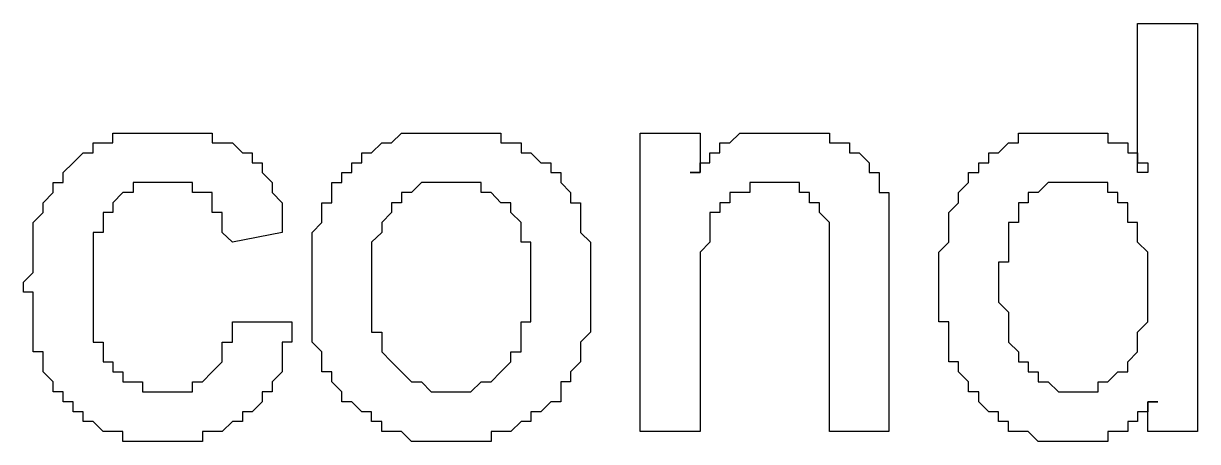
# Model space of a CAD drawing. Header units: inches. Extents: x -628 to 1537, y -1730 to 336.
# Drawn here: x 1399.29 to 1430.54, y -711.87 to -700.75 of the extents above; entities that cross this region are included whole.
import ezdxf

# ---------------------------------------------------------------- set-up
doc = ezdxf.new("R2010")
doc.units = ezdxf.units.IN
doc.layers.get('0').update_dxf_attribs({"linetype": 'CONTINUOUS'})

msp = doc.modelspace()

# ---------------------------------------------------------------- linework, layer by layer
at = {"color": 6}
for p, q in [((1428.948, -704.713), (1428.948, -700.747)), ((1428.948, -700.747), (1430.543, -700.747)), ((1430.543, -700.747), (1430.543, -711.601)), ((1401.671, -703.921), (1401.671, -703.662)), ((1401.671, -703.662), (1401.94, -703.662)), ((1401.94, -703.662), (1401.94, -703.662)), ((1401.94, -703.662), (1402.209, -703.662)), ((1402.209, -703.662), (1402.209, -703.662)), ((1402.209, -703.662), (1402.466, -703.662)), ((1402.466, -703.662), (1402.735, -703.662)), ((1402.735, -703.662), (1402.735, -703.662)), ((1402.735, -703.662), (1403.004, -703.662)), ((1403.004, -703.662), (1403.004, -703.662)), ((1403.004, -703.662), (1403.266, -703.662)), ((1403.266, -703.662), (1403.266, -703.662)), ((1403.266, -703.662), (1403.529, -703.662)), ((1403.529, -703.662), (1403.792, -703.662)), ((1403.792, -703.662), (1403.792, -703.662)), ((1403.792, -703.662), (1404.061, -703.662)), ((1404.061, -703.662), (1404.061, -703.662)), ((1404.061, -703.662), (1404.317, -703.662)), ((1404.317, -703.662), (1404.317, -703.921)), ((1409.085, -703.921), (1409.354, -703.662)), ((1409.354, -703.662), (1409.354, -703.662)), ((1409.354, -703.662), (1409.623, -703.662)), ((1409.623, -703.662), (1409.892, -703.662)), ((1409.892, -703.662), (1409.892, -703.662)), ((1409.892, -703.662), (1410.148, -703.662)), ((1410.148, -703.662), (1410.148, -703.662)), ((1410.148, -703.662), (1410.417, -703.662)), ((1410.417, -703.662), (1410.417, -703.662)), ((1410.417, -703.662), (1410.68, -703.662)), ((1410.68, -703.662), (1410.68, -703.662)), ((1410.68, -703.662), (1411.205, -703.662)), ((1410.68, -703.662), (1410.68, -703.662)), ((1411.205, -703.662), (1411.205, -703.662)), ((1411.205, -703.662), (1411.474, -703.662)), ((1411.474, -703.662), (1411.474, -703.662)), ((1411.474, -703.662), (1411.743, -703.662)), ((1411.743, -703.662), (1411.743, -703.662)), ((1411.743, -703.662), (1412, -703.662)), ((1412, -703.662), (1412, -703.921)), ((1415.71, -711.601), (1415.71, -703.662)), ((1415.71, -703.662), (1417.305, -703.662)), ((1417.305, -703.662), (1417.305, -704.713)), ((1418.093, -703.921), (1418.362, -703.662)), ((1418.362, -703.662), (1418.362, -703.662)), ((1418.362, -703.662), (1418.625, -703.662)), ((1418.625, -703.662), (1418.625, -703.662)), ((1418.625, -703.662), (1418.888, -703.662)), ((1418.888, -703.662), (1419.157, -703.662)), ((1419.157, -703.662), (1419.157, -703.662)), ((1419.157, -703.662), (1419.413, -703.662)), ((1419.413, -703.662), (1419.413, -703.662)), ((1419.413, -703.662), (1419.413, -703.662)), ((1419.413, -703.662), (1419.682, -703.662)), ((1419.682, -703.662), (1419.951, -703.662)), ((1419.951, -703.662), (1419.951, -703.662)), ((1419.951, -703.662), (1420.214, -703.662)), ((1420.214, -703.662), (1420.214, -703.662)), ((1420.214, -703.662), (1420.477, -703.662)), ((1420.477, -703.662), (1420.477, -703.662)), ((1420.477, -703.662), (1420.746, -703.662)), ((1420.746, -703.662), (1420.746, -703.921)), ((1425.776, -703.921), (1425.776, -703.662)), ((1425.776, -703.662), (1426.038, -703.662)), ((1426.038, -703.662), (1426.301, -703.662)), ((1426.301, -703.662), (1426.301, -703.662)), ((1426.301, -703.662), (1426.57, -703.662)), ((1426.57, -703.662), (1426.57, -703.662)), ((1426.57, -703.662), (1426.839, -703.662)), ((1426.839, -703.662), (1426.839, -703.662)), ((1426.839, -703.662), (1427.096, -703.662)), ((1427.096, -703.662), (1427.096, -703.662)), ((1427.096, -703.662), (1427.365, -703.662)), ((1427.365, -703.662), (1427.365, -703.662)), ((1427.365, -703.662), (1427.634, -703.662)), ((1427.634, -703.662), (1427.634, -703.662)), ((1427.634, -703.662), (1427.897, -703.662)), ((1427.897, -703.662), (1427.897, -703.662)), ((1427.897, -703.662), (1428.159, -703.662)), ((1428.159, -703.662), (1428.159, -703.921)), ((1401.146, -704.188), (1401.146, -703.921)), ((1401.146, -703.921), (1401.415, -703.921)), ((1401.415, -703.921), (1401.415, -703.921)), ((1401.415, -703.921), (1401.671, -703.921)), ((1404.317, -703.921), (1404.586, -703.921)), ((1404.586, -703.921), (1404.586, -703.921)), ((1404.586, -703.921), (1404.855, -703.921)), ((1404.855, -703.921), (1404.855, -703.921)), ((1404.855, -703.921), (1405.124, -704.188)), ((1408.559, -704.188), (1408.828, -703.921)), ((1408.828, -703.921), (1408.828, -703.921)), ((1408.828, -703.921), (1409.085, -703.921)), ((1409.085, -703.921), (1409.085, -703.921)), ((1412, -703.921), (1412.269, -703.921)), ((1412.269, -703.921), (1412.269, -703.921)), ((1412.269, -703.921), (1412.538, -703.921)), ((1412.538, -703.921), (1412.538, -704.188)), ((1417.831, -704.188), (1417.831, -703.921)), ((1417.831, -703.921), (1418.093, -703.921)), ((1418.093, -703.921), (1418.093, -703.921)), ((1418.093, -703.921), (1418.093, -703.921)), ((1420.746, -703.921), (1421.009, -703.921)), ((1421.009, -703.921), (1421.009, -703.921)), ((1421.009, -703.921), (1421.278, -703.921)), ((1421.278, -703.921), (1421.278, -704.188)), ((1425.244, -704.188), (1425.513, -703.921)), ((1425.513, -703.921), (1425.513, -703.921)), ((1425.513, -703.921), (1425.776, -703.921)), ((1425.776, -703.921), (1425.776, -703.921)), ((1428.159, -703.921), (1428.422, -703.921)), ((1428.422, -703.921), (1428.422, -703.921)), ((1428.422, -703.921), (1428.691, -703.921)), ((1428.691, -703.921), (1428.691, -704.188)), ((1400.614, -704.454), (1400.883, -704.188)), ((1400.883, -704.188), (1400.883, -704.188)), ((1400.883, -704.188), (1401.146, -704.188)), ((1405.124, -704.188), (1405.124, -704.188)), ((1405.124, -704.188), (1405.124, -704.188)), ((1405.124, -704.188), (1405.381, -704.188)), ((1405.381, -704.188), (1405.381, -704.454)), ((1408.296, -704.454), (1408.296, -704.188)), ((1408.296, -704.188), (1408.559, -704.188)), ((1408.559, -704.188), (1408.559, -704.188)), ((1408.559, -704.188), (1408.559, -704.188)), ((1412.538, -704.188), (1412.794, -704.188)), ((1412.794, -704.188), (1412.794, -704.188)), ((1412.794, -704.188), (1413.063, -704.454)), ((1417.561, -704.454), (1417.561, -704.188)), ((1417.561, -704.188), (1417.561, -704.188)), ((1417.561, -704.188), (1417.831, -704.188)), ((1421.278, -704.188), (1421.534, -704.188)), ((1421.534, -704.188), (1421.534, -704.188)), ((1421.534, -704.188), (1421.803, -704.454)), ((1424.987, -704.454), (1424.987, -704.188)), ((1424.987, -704.188), (1425.244, -704.188)), ((1425.244, -704.188), (1425.244, -704.188)), ((1428.691, -704.188), (1428.948, -704.188)), ((1428.948, -704.188), (1428.948, -704.188)), ((1428.948, -704.188), (1428.948, -704.454)), ((1400.351, -704.713), (1400.614, -704.454)), ((1400.614, -704.454), (1400.614, -704.454)), ((1400.614, -704.454), (1400.614, -704.454)), ((1405.381, -704.454), (1405.381, -704.454)), ((1405.381, -704.454), (1405.65, -704.454)), ((1405.65, -704.454), (1405.65, -704.713)), ((1408.033, -704.713), (1408.033, -704.454)), ((1408.033, -704.454), (1408.296, -704.454)), ((1413.063, -704.454), (1413.063, -704.454)), ((1413.063, -704.454), (1413.326, -704.454)), ((1413.326, -704.454), (1413.326, -704.713)), ((1417.305, -704.713), (1417.305, -704.454)), ((1417.305, -704.454), (1417.561, -704.454)), ((1421.803, -704.454), (1421.803, -704.454)), ((1421.803, -704.454), (1421.803, -704.454)), ((1421.803, -704.454), (1421.803, -704.713)), ((1424.718, -704.713), (1424.718, -704.454)), ((1424.718, -704.454), (1424.718, -704.454)), ((1424.718, -704.454), (1424.987, -704.454)), ((1428.948, -704.454), (1429.217, -704.454)), ((1429.217, -704.454), (1429.217, -704.454)), ((1429.217, -704.454), (1429.217, -704.713)), ((1400.088, -705.247), (1400.088, -704.98)), ((1400.088, -704.98), (1400.351, -704.98)), ((1400.351, -704.98), (1400.351, -704.713)), ((1400.351, -704.713), (1400.351, -704.713)), ((1402.466, -704.98), (1402.209, -704.98)), ((1402.209, -704.98), (1402.209, -705.247)), ((1402.735, -704.98), (1402.466, -704.98)), ((1402.466, -704.98), (1402.466, -704.98)), ((1403.004, -704.98), (1402.735, -704.98)), ((1402.735, -704.98), (1402.735, -704.98)), ((1403.266, -704.98), (1403.004, -704.98)), ((1403.004, -704.98), (1403.004, -704.98)), ((1403.529, -704.98), (1403.266, -704.98)), ((1403.266, -704.98), (1403.266, -704.98)), ((1403.792, -704.98), (1403.529, -704.98)), ((1403.529, -704.98), (1403.529, -704.98)), ((1403.792, -705.247), (1403.792, -704.98)), ((1405.65, -704.713), (1405.65, -704.713)), ((1405.65, -704.713), (1405.913, -704.98)), ((1405.913, -704.98), (1405.913, -704.98)), ((1405.913, -704.98), (1405.913, -705.247)), ((1407.502, -705.247), (1407.502, -704.98)), ((1407.502, -704.98), (1407.771, -704.98)), ((1407.771, -704.98), (1407.771, -704.713)), ((1407.771, -704.713), (1408.033, -704.713)), ((1407.771, -704.98), (1407.771, -704.98)), ((1408.033, -704.713), (1408.033, -704.713)), ((1409.892, -704.98), (1409.623, -705.247)), ((1410.148, -704.98), (1409.892, -704.98)), ((1409.892, -704.98), (1409.892, -704.98)), ((1410.417, -704.98), (1410.148, -704.98)), ((1410.148, -704.98), (1410.148, -704.98)), ((1410.68, -704.98), (1410.417, -704.98)), ((1410.417, -704.98), (1410.417, -704.98)), ((1410.943, -704.98), (1410.68, -704.98)), ((1410.68, -704.98), (1410.68, -704.98)), ((1411.205, -704.98), (1410.943, -704.98)), ((1410.943, -704.98), (1410.943, -704.98)), ((1411.474, -704.98), (1411.205, -704.98)), ((1411.205, -704.98), (1411.205, -704.98)), ((1411.474, -705.247), (1411.474, -704.98)), ((1413.326, -704.713), (1413.326, -704.713)), ((1413.326, -704.713), (1413.326, -704.713)), ((1413.326, -704.713), (1413.595, -704.713)), ((1413.595, -704.713), (1413.595, -704.98)), ((1413.595, -704.98), (1413.595, -704.98)), ((1413.595, -704.98), (1413.858, -705.247)), ((1417.305, -704.713), (1417.036, -704.713)), ((1417.036, -704.713), (1417.036, -704.713)), ((1417.036, -704.713), (1417.305, -704.713)), ((1418.888, -704.98), (1418.625, -704.98)), ((1418.625, -704.98), (1418.625, -705.247)), ((1419.157, -704.98), (1418.888, -704.98)), ((1418.888, -704.98), (1418.888, -704.98)), ((1419.413, -704.98), (1419.157, -704.98)), ((1419.157, -704.98), (1419.157, -704.98)), ((1419.682, -704.98), (1419.413, -704.98)), ((1419.951, -704.98), (1419.682, -704.98)), ((1419.682, -704.98), (1419.682, -704.98)), ((1419.951, -705.247), (1419.951, -704.98)), ((1421.803, -704.713), (1422.072, -704.713)), ((1422.072, -704.713), (1422.072, -704.98)), ((1422.072, -704.98), (1422.072, -704.98)), ((1422.072, -704.98), (1422.072, -705.247)), ((1424.18, -705.247), (1424.449, -704.98)), ((1424.449, -704.98), (1424.449, -704.713)), ((1424.449, -704.713), (1424.718, -704.713)), ((1424.449, -704.98), (1424.449, -704.98)), ((1424.449, -704.98), (1424.449, -704.98)), ((1426.57, -704.98), (1426.301, -705.247)), ((1426.839, -704.98), (1426.57, -704.98)), ((1426.57, -704.98), (1426.57, -704.98)), ((1427.096, -704.98), (1426.839, -704.98)), ((1426.839, -704.98), (1426.839, -704.98)), ((1427.365, -704.98), (1427.096, -704.98)), ((1427.096, -704.98), (1427.096, -704.98)), ((1427.634, -704.98), (1427.365, -704.98)), ((1427.897, -704.98), (1427.634, -704.98)), ((1427.634, -704.98), (1427.634, -704.98)), ((1428.159, -704.98), (1427.897, -704.98)), ((1427.897, -704.98), (1427.897, -704.98)), ((1428.159, -705.247), (1428.159, -704.98)), ((1429.217, -704.713), (1428.948, -704.713)), ((1399.819, -705.516), (1400.088, -705.247)), ((1400.088, -705.247), (1400.088, -705.247)), ((1400.088, -705.247), (1400.088, -705.247)), ((1401.94, -705.247), (1401.671, -705.516)), ((1402.209, -705.247), (1401.94, -705.247)), ((1401.94, -705.247), (1401.94, -705.247)), ((1404.061, -705.247), (1403.792, -705.247)), ((1404.317, -705.247), (1404.061, -705.247)), ((1404.061, -705.247), (1404.061, -705.247)), ((1404.061, -705.247), (1404.061, -705.247)), ((1404.317, -705.516), (1404.317, -705.247)), ((1405.913, -705.247), (1405.913, -705.247)), ((1405.913, -705.247), (1406.175, -705.516)), ((1407.502, -705.516), (1407.502, -705.247)), ((1407.502, -705.247), (1407.502, -705.247)), ((1409.623, -705.247), (1409.354, -705.247)), ((1409.354, -705.247), (1409.354, -705.516)), ((1409.623, -705.247), (1409.623, -705.247)), ((1411.743, -705.247), (1411.474, -705.247)), ((1412, -705.516), (1411.743, -705.247)), ((1411.743, -705.247), (1411.743, -705.247)), ((1413.858, -705.247), (1413.858, -705.247)), ((1413.858, -705.247), (1413.858, -705.516)), ((1418.362, -705.247), (1418.093, -705.247)), ((1418.093, -705.247), (1418.093, -705.516)), ((1418.625, -705.247), (1418.362, -705.247)), ((1418.362, -705.247), (1418.362, -705.247)), ((1418.362, -705.247), (1418.362, -705.247)), ((1420.214, -705.247), (1419.951, -705.247)), ((1420.214, -705.516), (1420.214, -705.247)), ((1420.214, -705.247), (1420.214, -705.247)), ((1422.072, -705.247), (1422.329, -705.247)), ((1422.329, -705.247), (1422.329, -705.516)), ((1424.18, -705.516), (1424.18, -705.247)), ((1424.18, -705.247), (1424.18, -705.247)), ((1426.301, -705.247), (1426.038, -705.247)), ((1426.038, -705.247), (1426.038, -705.516)), ((1426.301, -705.247), (1426.301, -705.247)), ((1428.422, -705.247), (1428.159, -705.247)), ((1428.159, -705.247), (1428.159, -705.247)), ((1428.422, -705.516), (1428.422, -705.247)), ((1399.819, -705.774), (1399.819, -705.516)), ((1399.819, -705.516), (1399.819, -705.516)), ((1399.819, -705.516), (1399.819, -705.516)), ((1401.671, -705.516), (1401.671, -705.516)), ((1401.671, -705.516), (1401.671, -705.516)), ((1401.671, -705.516), (1401.671, -705.774)), ((1404.317, -705.774), (1404.317, -705.516)), ((1404.317, -705.516), (1404.317, -705.516)), ((1406.175, -705.516), (1406.175, -705.516)), ((1406.175, -705.516), (1406.175, -705.774)), ((1407.233, -705.774), (1407.233, -705.516)), ((1407.233, -705.516), (1407.502, -705.516)), ((1409.354, -705.516), (1409.085, -705.516)), ((1409.085, -705.516), (1409.085, -705.516)), ((1409.085, -705.516), (1409.085, -705.774)), ((1412.269, -705.516), (1412, -705.516)), ((1412, -705.516), (1412, -705.516)), ((1412.269, -705.774), (1412.269, -705.516)), ((1413.858, -705.516), (1413.858, -705.516)), ((1413.858, -705.516), (1414.121, -705.516)), ((1414.121, -705.516), (1414.121, -705.774)), ((1418.093, -705.516), (1417.831, -705.516)), ((1417.831, -705.516), (1417.831, -705.516)), ((1417.831, -705.516), (1417.831, -705.774)), ((1420.477, -705.516), (1420.214, -705.516)), ((1420.477, -705.774), (1420.477, -705.516)), ((1420.477, -705.516), (1420.477, -705.516)), ((1420.477, -705.516), (1420.477, -705.516)), ((1422.329, -705.516), (1422.329, -705.516)), ((1422.329, -705.516), (1422.329, -705.516)), ((1422.329, -705.516), (1422.329, -705.774)), ((1423.924, -705.774), (1424.18, -705.516)), ((1424.18, -705.516), (1424.18, -705.516)), ((1426.038, -705.516), (1425.776, -705.516)), ((1425.776, -705.516), (1425.776, -705.774)), ((1426.038, -705.516), (1426.038, -705.516)), ((1428.691, -705.516), (1428.422, -705.516)), ((1428.691, -705.774), (1428.691, -705.516)), ((1399.55, -706.042), (1399.819, -705.774)), ((1399.819, -705.774), (1399.819, -705.774)), ((1401.671, -705.774), (1401.415, -705.774)), ((1401.415, -705.774), (1401.415, -705.774)), ((1401.415, -705.774), (1401.415, -706.042)), ((1404.586, -705.774), (1404.317, -705.774)), ((1404.586, -706.042), (1404.586, -705.774)), ((1406.175, -705.774), (1406.175, -705.774)), ((1406.175, -705.774), (1406.175, -706.042)), ((1407.233, -706.042), (1407.233, -705.774)), ((1407.233, -705.774), (1407.233, -705.774)), ((1409.085, -705.774), (1408.828, -706.042)), ((1409.085, -705.774), (1409.085, -705.774)), ((1412.538, -706.042), (1412.269, -705.774)), ((1412.269, -705.774), (1412.269, -705.774)), ((1412.269, -705.774), (1412.269, -705.774)), ((1414.121, -705.774), (1414.121, -705.774)), ((1414.121, -705.774), (1414.121, -706.042)), ((1417.831, -705.774), (1417.561, -705.774)), ((1417.561, -705.774), (1417.561, -706.042)), ((1420.746, -706.042), (1420.477, -705.774)), ((1420.477, -705.774), (1420.477, -705.774)), ((1422.329, -705.774), (1422.329, -705.774)), ((1422.329, -705.774), (1422.329, -706.042)), ((1423.924, -706.042), (1423.924, -705.774)), ((1423.924, -705.774), (1423.924, -705.774)), ((1425.776, -705.774), (1425.776, -705.774)), ((1425.776, -705.774), (1425.776, -706.042)), ((1428.691, -706.042), (1428.691, -705.774)), ((1428.691, -705.774), (1428.691, -705.774)), ((1399.55, -706.309), (1399.55, -706.042)), ((1399.55, -706.042), (1399.55, -706.042)), ((1401.415, -706.042), (1401.415, -706.042)), ((1401.415, -706.042), (1401.415, -706.309)), ((1404.586, -706.309), (1404.586, -706.042)), ((1404.586, -706.042), (1404.586, -706.042)), ((1406.175, -706.042), (1406.175, -706.309)), ((1406.976, -706.309), (1407.233, -706.042)), ((1407.233, -706.042), (1407.233, -706.042)), ((1408.828, -706.042), (1408.828, -706.042)), ((1408.828, -706.042), (1408.828, -706.042)), ((1408.828, -706.042), (1408.828, -706.309)), ((1412.538, -706.309), (1412.538, -706.042)), ((1412.538, -706.042), (1412.538, -706.042)), ((1414.121, -706.042), (1414.121, -706.309)), ((1417.561, -706.042), (1417.561, -706.042)), ((1417.561, -706.042), (1417.561, -706.309)), ((1420.746, -711.601), (1420.746, -706.042)), ((1422.329, -706.042), (1422.329, -706.042)), ((1422.329, -706.042), (1422.329, -706.309)), ((1423.924, -706.309), (1423.924, -706.042)), ((1423.924, -706.042), (1423.924, -706.042)), ((1425.776, -706.042), (1425.513, -706.042)), ((1425.513, -706.042), (1425.513, -706.309)), ((1425.776, -706.042), (1425.776, -706.042)), ((1428.948, -706.042), (1428.691, -706.042)), ((1428.948, -706.309), (1428.948, -706.042)), ((1428.948, -706.042), (1428.948, -706.042)), ((1399.55, -706.567), (1399.55, -706.309)), ((1399.55, -706.309), (1399.55, -706.309)), ((1401.415, -706.309), (1401.146, -706.309)), ((1401.146, -706.309), (1401.146, -706.567)), ((1404.855, -706.567), (1404.586, -706.309)), ((1406.175, -706.309), (1404.855, -706.567)), ((1406.175, -706.309), (1406.175, -706.309)), ((1406.976, -706.567), (1406.976, -706.309)), ((1406.976, -706.309), (1406.976, -706.309)), ((1408.828, -706.309), (1408.559, -706.567)), ((1408.828, -706.309), (1408.828, -706.309)), ((1412.538, -706.567), (1412.538, -706.309)), ((1412.538, -706.309), (1412.538, -706.309)), ((1414.121, -706.309), (1414.121, -706.309)), ((1414.121, -706.309), (1414.39, -706.567)), ((1417.561, -706.309), (1417.561, -706.309)), ((1417.561, -706.309), (1417.561, -706.567)), ((1422.329, -706.309), (1422.329, -706.567)), ((1423.924, -706.567), (1423.924, -706.309)), ((1423.924, -706.309), (1423.924, -706.309)), ((1425.513, -706.309), (1425.513, -706.309)), ((1425.513, -706.309), (1425.513, -706.567)), ((1428.948, -706.567), (1428.948, -706.309)), ((1428.948, -706.309), (1428.948, -706.309)), ((1399.55, -706.834), (1399.55, -706.567)), ((1399.55, -707.101), (1399.55, -706.834)), ((1399.55, -706.834), (1399.55, -706.834)), ((1401.146, -706.567), (1401.146, -706.567)), ((1401.146, -706.567), (1401.146, -706.834)), ((1401.146, -706.834), (1401.146, -706.834)), ((1401.146, -706.834), (1401.146, -707.101)), ((1406.976, -706.834), (1406.976, -706.567)), ((1406.976, -707.101), (1406.976, -706.834)), ((1406.976, -706.834), (1406.976, -706.834)), ((1408.559, -706.567), (1408.559, -706.567)), ((1408.559, -706.567), (1408.559, -706.834)), ((1408.559, -706.834), (1408.559, -707.101)), ((1412.794, -706.567), (1412.538, -706.567)), ((1412.794, -706.834), (1412.794, -706.567)), ((1412.794, -707.101), (1412.794, -706.834)), ((1414.39, -706.567), (1414.39, -706.567)), ((1414.39, -706.567), (1414.39, -706.834)), ((1414.39, -706.834), (1414.39, -706.834)), ((1414.39, -706.834), (1414.39, -707.101)), ((1417.561, -706.567), (1417.305, -706.834)), ((1417.305, -706.834), (1417.305, -706.834)), ((1417.305, -706.834), (1417.305, -707.101)), ((1417.561, -706.567), (1417.561, -706.567)), ((1422.329, -706.567), (1422.329, -706.567)), ((1422.329, -706.567), (1422.329, -706.834)), ((1422.329, -706.834), (1422.329, -706.834)), ((1422.329, -706.834), (1422.329, -711.601)), ((1423.655, -706.834), (1423.924, -706.567)), ((1423.655, -707.101), (1423.655, -706.834)), ((1423.655, -706.834), (1423.655, -706.834)), ((1425.513, -706.567), (1425.513, -706.834)), ((1425.513, -706.834), (1425.513, -706.834)), ((1425.513, -706.834), (1425.513, -707.101)), ((1429.217, -706.834), (1428.948, -706.567)), ((1428.948, -706.567), (1428.948, -706.567)), ((1429.217, -707.101), (1429.217, -706.834)), ((1399.55, -707.368), (1399.55, -707.101)), ((1399.55, -707.101), (1399.55, -707.101)), ((1401.146, -707.101), (1401.146, -707.368)), ((1406.976, -707.368), (1406.976, -707.101)), ((1406.976, -707.101), (1406.976, -707.101)), ((1408.559, -707.101), (1408.559, -707.101)), ((1408.559, -707.101), (1408.559, -707.368)), ((1412.794, -707.368), (1412.794, -707.101)), ((1412.794, -707.101), (1412.794, -707.101)), ((1414.39, -707.101), (1414.39, -707.368)), ((1417.305, -707.101), (1417.305, -707.368)), ((1423.655, -707.368), (1423.655, -707.101)), ((1423.655, -707.101), (1423.655, -707.101)), ((1425.513, -707.101), (1425.244, -707.101)), ((1425.244, -707.101), (1425.244, -707.368)), ((1429.217, -707.368), (1429.217, -707.101)), ((1429.217, -707.101), (1429.217, -707.101)), ((1399.294, -707.628), (1399.55, -707.368)), ((1401.146, -707.368), (1401.146, -707.368)), ((1401.146, -707.368), (1401.146, -707.628)), ((1406.976, -707.628), (1406.976, -707.368)), ((1408.559, -707.368), (1408.559, -707.628)), ((1412.794, -707.628), (1412.794, -707.368)), ((1412.794, -707.368), (1412.794, -707.368)), ((1414.39, -707.368), (1414.39, -707.368)), ((1414.39, -707.368), (1414.39, -707.628)), ((1417.305, -707.368), (1417.305, -707.368)), ((1417.305, -707.368), (1417.305, -711.601)), ((1423.655, -707.628), (1423.655, -707.368)), ((1425.244, -707.368), (1425.244, -707.628)), ((1429.217, -707.628), (1429.217, -707.368)), ((1429.217, -707.368), (1429.217, -707.368)), ((1399.294, -707.895), (1399.294, -707.628)), ((1399.294, -707.628), (1399.294, -707.628)), ((1401.146, -707.628), (1401.146, -707.628)), ((1401.146, -707.628), (1401.146, -707.895)), ((1406.976, -707.895), (1406.976, -707.628)), ((1406.976, -707.628), (1406.976, -707.628)), ((1408.559, -707.628), (1408.559, -707.628)), ((1408.559, -707.628), (1408.559, -707.628)), ((1408.559, -707.628), (1408.559, -707.895)), ((1412.794, -707.895), (1412.794, -707.628)), ((1414.39, -707.628), (1414.39, -707.628)), ((1414.39, -707.628), (1414.39, -707.895)), ((1423.655, -707.895), (1423.655, -707.628)), ((1423.655, -707.628), (1423.655, -707.628)), ((1425.244, -707.628), (1425.244, -707.628)), ((1425.244, -707.628), (1425.244, -707.628)), ((1425.244, -707.628), (1425.244, -707.895)), ((1429.217, -707.895), (1429.217, -707.628)), ((1399.55, -707.895), (1399.294, -707.895)), ((1399.55, -708.162), (1399.55, -707.895)), ((1401.146, -707.895), (1401.146, -708.162)), ((1406.976, -708.162), (1406.976, -707.895)), ((1406.976, -707.895), (1406.976, -707.895)), ((1408.559, -707.895), (1408.559, -708.162)), ((1412.794, -708.162), (1412.794, -707.895)), ((1412.794, -707.895), (1412.794, -707.895)), ((1414.39, -707.895), (1414.39, -707.895)), ((1414.39, -707.895), (1414.39, -708.162)), ((1423.655, -708.162), (1423.655, -707.895)), ((1423.655, -707.895), (1423.655, -707.895)), ((1425.244, -707.895), (1425.244, -708.162)), ((1429.217, -708.162), (1429.217, -707.895)), ((1429.217, -707.895), (1429.217, -707.895)), ((1399.55, -708.429), (1399.55, -708.162)), ((1401.146, -708.162), (1401.146, -708.162)), ((1401.146, -708.162), (1401.146, -708.429)), ((1406.976, -708.429), (1406.976, -708.162)), ((1408.559, -708.162), (1408.559, -708.162)), ((1408.559, -708.162), (1408.559, -708.429)), ((1412.794, -708.429), (1412.794, -708.162)), ((1412.794, -708.162), (1412.794, -708.162)), ((1414.39, -708.162), (1414.39, -708.429)), ((1423.655, -708.429), (1423.655, -708.162)), ((1425.244, -708.162), (1425.244, -708.162)), ((1425.244, -708.162), (1425.513, -708.429)), ((1429.217, -708.429), (1429.217, -708.162)), ((1429.217, -708.162), (1429.217, -708.162)), ((1399.55, -708.688), (1399.55, -708.429)), ((1399.55, -708.429), (1399.55, -708.429)), ((1399.55, -708.955), (1399.55, -708.688)), ((1399.55, -708.688), (1399.55, -708.688)), ((1401.146, -708.429), (1401.146, -708.688)), ((1401.146, -708.688), (1401.146, -708.688)), ((1401.146, -708.688), (1401.146, -708.955)), ((1404.855, -708.955), (1404.855, -708.688)), ((1404.855, -708.688), (1404.855, -708.688)), ((1404.855, -708.688), (1406.438, -708.688)), ((1406.438, -708.688), (1406.438, -709.222)), ((1406.976, -708.688), (1406.976, -708.429)), ((1406.976, -708.429), (1406.976, -708.429)), ((1406.976, -708.955), (1406.976, -708.688)), ((1408.559, -708.429), (1408.559, -708.688)), ((1408.559, -708.688), (1408.559, -708.688)), ((1408.559, -708.688), (1408.559, -708.955)), ((1412.538, -708.955), (1412.538, -708.688)), ((1412.538, -708.688), (1412.794, -708.688)), ((1412.794, -708.688), (1412.794, -708.429)), ((1414.39, -708.429), (1414.39, -708.429)), ((1414.39, -708.429), (1414.39, -708.688)), ((1414.39, -708.688), (1414.39, -708.688)), ((1414.39, -708.688), (1414.39, -708.955)), ((1423.655, -708.688), (1423.655, -708.429)), ((1423.655, -708.429), (1423.655, -708.429)), ((1423.924, -708.688), (1423.655, -708.688)), ((1423.924, -708.955), (1423.924, -708.688)), ((1425.513, -708.429), (1425.513, -708.429)), ((1425.513, -708.429), (1425.513, -708.688)), ((1425.513, -708.688), (1425.513, -708.688)), ((1425.513, -708.688), (1425.513, -708.955)), ((1428.948, -708.955), (1429.217, -708.688)), ((1429.217, -708.688), (1429.217, -708.429)), ((1429.217, -708.688), (1429.217, -708.688)), ((1399.55, -709.222), (1399.55, -708.955)), ((1401.146, -708.955), (1401.146, -708.955)), ((1401.146, -708.955), (1401.146, -709.222)), ((1404.855, -709.222), (1404.855, -708.955)), ((1406.976, -709.222), (1406.976, -708.955)), ((1406.976, -708.955), (1406.976, -708.955)), ((1408.559, -708.955), (1408.828, -708.955)), ((1408.828, -708.955), (1408.828, -709.222)), ((1412.538, -709.222), (1412.538, -708.955)), ((1412.538, -708.955), (1412.538, -708.955)), ((1414.39, -708.955), (1414.121, -709.222)), ((1423.924, -709.222), (1423.924, -708.955)), ((1423.924, -708.955), (1423.924, -708.955)), ((1425.513, -708.955), (1425.513, -708.955)), ((1425.513, -708.955), (1425.513, -709.222)), ((1428.948, -709.222), (1428.948, -708.955)), ((1428.948, -708.955), (1428.948, -708.955)), ((1399.55, -709.48), (1399.55, -709.222)), ((1399.55, -709.222), (1399.55, -709.222)), ((1401.146, -709.222), (1401.415, -709.222)), ((1401.415, -709.222), (1401.415, -709.48)), ((1404.586, -709.48), (1404.586, -709.222)), ((1404.586, -709.222), (1404.855, -709.222)), ((1406.438, -709.222), (1406.175, -709.222)), ((1406.175, -709.222), (1406.175, -710.016)), ((1407.233, -709.48), (1406.976, -709.222)), ((1406.976, -709.222), (1406.976, -709.222)), ((1408.828, -709.222), (1408.828, -709.222)), ((1408.828, -709.222), (1408.828, -709.48)), ((1412.538, -709.48), (1412.538, -709.222)), ((1412.538, -709.222), (1412.538, -709.222)), ((1414.121, -709.222), (1414.121, -709.222)), ((1414.121, -709.222), (1414.121, -709.48)), ((1423.924, -709.48), (1423.924, -709.222)), ((1425.513, -709.222), (1425.513, -709.222)), ((1425.513, -709.222), (1425.776, -709.48)), ((1428.948, -709.48), (1428.948, -709.222)), ((1428.948, -709.222), (1428.948, -709.222)), ((1399.819, -709.48), (1399.55, -709.48)), ((1399.819, -709.75), (1399.819, -709.48)), ((1401.415, -709.48), (1401.415, -709.48)), ((1401.415, -709.48), (1401.415, -709.75)), ((1404.586, -709.75), (1404.586, -709.48)), ((1404.586, -709.48), (1404.586, -709.48)), ((1407.233, -709.75), (1407.233, -709.48)), ((1407.233, -709.48), (1407.233, -709.48)), ((1408.828, -709.48), (1408.828, -709.48)), ((1408.828, -709.48), (1409.085, -709.75)), ((1412.269, -709.75), (1412.269, -709.48)), ((1412.269, -709.48), (1412.538, -709.48)), ((1414.121, -709.48), (1414.121, -709.48)), ((1414.121, -709.48), (1414.121, -709.75)), ((1423.924, -709.75), (1423.924, -709.48)), ((1423.924, -709.48), (1423.924, -709.48)), ((1425.776, -709.48), (1425.776, -709.48)), ((1425.776, -709.48), (1425.776, -709.75)), ((1428.691, -709.75), (1428.948, -709.48)), ((1428.948, -709.48), (1428.948, -709.48)), ((1399.819, -710.016), (1399.819, -709.75)), ((1399.819, -709.75), (1399.819, -709.75)), ((1401.415, -709.75), (1401.415, -709.75)), ((1401.415, -709.75), (1401.671, -709.75)), ((1401.671, -709.75), (1401.671, -710.016)), ((1404.317, -710.016), (1404.586, -709.75)), ((1404.586, -709.75), (1404.586, -709.75)), ((1407.233, -710.016), (1407.233, -709.75)), ((1407.233, -709.75), (1407.233, -709.75)), ((1409.085, -709.75), (1409.085, -709.75)), ((1409.085, -709.75), (1409.085, -709.75)), ((1409.085, -709.75), (1409.085, -709.75)), ((1409.085, -709.75), (1409.354, -710.016)), ((1412, -710.016), (1412.269, -709.75)), ((1412.269, -709.75), (1412.269, -709.75)), ((1412.269, -709.75), (1412.269, -709.75)), ((1414.121, -709.75), (1413.858, -710.016)), ((1414.121, -709.75), (1414.121, -709.75)), ((1424.18, -709.75), (1423.924, -709.75)), ((1424.18, -710.016), (1424.18, -709.75)), ((1425.776, -709.75), (1426.038, -709.75)), ((1426.038, -709.75), (1426.038, -710.016)), ((1428.691, -710.016), (1428.691, -709.75)), ((1428.691, -709.75), (1428.691, -709.75)), ((1428.691, -709.75), (1428.691, -709.75)), ((1400.088, -710.283), (1399.819, -710.016)), ((1399.819, -710.016), (1399.819, -710.016)), ((1400.088, -710.542), (1400.088, -710.283)), ((1400.088, -710.283), (1400.088, -710.283)), ((1400.088, -710.283), (1400.088, -710.283)), ((1401.671, -710.016), (1401.671, -710.016)), ((1401.671, -710.016), (1401.94, -710.016)), ((1401.94, -710.016), (1401.94, -710.283)), ((1401.94, -710.283), (1402.209, -710.283)), ((1402.209, -710.283), (1402.209, -710.283)), ((1402.209, -710.283), (1402.466, -710.283)), ((1402.466, -710.283), (1402.466, -710.542)), ((1403.792, -710.542), (1403.792, -710.283)), ((1403.792, -710.283), (1404.061, -710.283)), ((1404.061, -710.283), (1404.317, -710.016)), ((1404.061, -710.283), (1404.061, -710.283)), ((1404.061, -710.283), (1404.061, -710.283)), ((1404.317, -710.016), (1404.317, -710.016)), ((1404.317, -710.016), (1404.317, -710.016)), ((1406.175, -710.016), (1405.913, -710.283)), ((1405.913, -710.283), (1405.913, -710.283)), ((1405.913, -710.283), (1405.913, -710.542)), ((1407.502, -710.016), (1407.233, -710.016)), ((1407.502, -710.283), (1407.502, -710.016)), ((1407.771, -710.542), (1407.502, -710.283)), ((1407.502, -710.283), (1407.502, -710.283)), ((1407.502, -710.283), (1407.502, -710.283)), ((1409.354, -710.016), (1409.354, -710.016)), ((1409.354, -710.016), (1409.354, -710.016)), ((1409.354, -710.016), (1409.623, -710.283)), ((1409.623, -710.283), (1409.623, -710.283)), ((1409.623, -710.283), (1409.892, -710.283)), ((1409.892, -710.283), (1409.892, -710.283)), ((1409.892, -710.283), (1410.148, -710.542)), ((1411.205, -710.542), (1411.474, -710.283)), ((1411.474, -710.283), (1411.474, -710.283)), ((1411.474, -710.283), (1411.743, -710.283)), ((1411.743, -710.283), (1412, -710.016)), ((1411.743, -710.283), (1411.743, -710.283)), ((1412, -710.016), (1412, -710.016)), ((1412, -710.016), (1412, -710.016)), ((1413.858, -710.283), (1413.595, -710.283)), ((1413.595, -710.283), (1413.595, -710.542)), ((1413.858, -710.016), (1413.858, -710.016)), ((1413.858, -710.016), (1413.858, -710.283)), ((1413.858, -710.283), (1413.858, -710.283)), ((1424.449, -710.283), (1424.18, -710.016)), ((1424.18, -710.016), (1424.18, -710.016)), ((1424.18, -710.016), (1424.18, -710.016)), ((1424.449, -710.542), (1424.449, -710.283)), ((1424.449, -710.283), (1424.449, -710.283)), ((1426.038, -710.016), (1426.038, -710.016)), ((1426.038, -710.016), (1426.301, -710.016)), ((1426.301, -710.016), (1426.301, -710.283)), ((1426.301, -710.283), (1426.57, -710.283)), ((1426.57, -710.283), (1426.57, -710.283)), ((1426.57, -710.283), (1426.839, -710.542)), ((1427.897, -710.542), (1427.897, -710.283)), ((1427.897, -710.283), (1428.159, -710.283)), ((1428.159, -710.283), (1428.422, -710.016)), ((1428.159, -710.283), (1428.159, -710.283)), ((1428.422, -710.016), (1428.422, -710.016)), ((1428.422, -710.016), (1428.691, -710.016)), ((1400.351, -710.542), (1400.088, -710.542)), ((1400.351, -710.809), (1400.351, -710.542)), ((1402.466, -710.542), (1402.735, -710.542)), ((1402.735, -710.542), (1402.735, -710.542)), ((1402.735, -710.542), (1403.004, -710.542)), ((1403.004, -710.542), (1403.004, -710.542)), ((1403.004, -710.542), (1403.266, -710.542)), ((1403.266, -710.542), (1403.266, -710.542)), ((1403.266, -710.542), (1403.529, -710.542)), ((1403.529, -710.542), (1403.792, -710.542)), ((1405.913, -710.542), (1405.65, -710.542)), ((1405.65, -710.542), (1405.65, -710.809)), ((1405.913, -710.542), (1405.913, -710.542)), ((1407.771, -710.809), (1407.771, -710.542)), ((1407.771, -710.542), (1407.771, -710.542)), ((1410.148, -710.542), (1410.148, -710.542)), ((1410.148, -710.542), (1410.417, -710.542)), ((1410.417, -710.542), (1410.68, -710.542)), ((1410.68, -710.542), (1410.68, -710.542)), ((1410.68, -710.542), (1411.205, -710.542)), ((1410.68, -710.542), (1410.68, -710.542)), ((1410.68, -710.542), (1410.68, -710.542)), ((1411.205, -710.542), (1411.205, -710.542)), ((1413.595, -710.542), (1413.595, -710.542)), ((1413.595, -710.542), (1413.595, -710.809)), ((1424.718, -710.542), (1424.449, -710.542)), ((1424.718, -710.809), (1424.718, -710.542)), ((1426.839, -710.542), (1426.839, -710.542)), ((1426.839, -710.542), (1427.096, -710.542)), ((1427.096, -710.542), (1427.096, -710.542)), ((1427.096, -710.542), (1427.365, -710.542)), ((1427.365, -710.542), (1427.365, -710.542)), ((1427.365, -710.542), (1427.634, -710.542)), ((1427.365, -710.542), (1427.365, -710.542)), ((1427.634, -710.542), (1427.634, -710.542)), ((1427.634, -710.542), (1427.897, -710.542)), ((1400.614, -710.809), (1400.351, -710.809)), ((1400.351, -710.809), (1400.351, -710.809)), ((1400.614, -711.076), (1400.614, -710.809)), ((1405.65, -710.809), (1405.381, -711.076)), ((1405.65, -710.809), (1405.65, -710.809)), ((1408.033, -710.809), (1407.771, -710.809)), ((1408.296, -711.076), (1408.033, -710.809)), ((1408.033, -710.809), (1408.033, -710.809)), ((1408.033, -710.809), (1408.033, -710.809)), ((1413.326, -710.809), (1413.063, -711.076)), ((1413.595, -710.809), (1413.326, -710.809)), ((1413.326, -710.809), (1413.326, -710.809)), ((1413.326, -710.809), (1413.326, -710.809)), ((1424.987, -711.076), (1424.718, -710.809)), ((1424.718, -710.809), (1424.718, -710.809)), ((1424.718, -710.809), (1424.718, -710.809)), ((1429.217, -711.601), (1429.217, -710.809)), ((1429.217, -710.809), (1429.486, -710.809)), ((1429.486, -710.809), (1429.217, -710.809)), ((1429.217, -710.809), (1429.217, -711.076)), ((1400.883, -711.076), (1400.614, -711.076)), ((1400.614, -711.076), (1400.614, -711.076)), ((1400.883, -711.334), (1400.883, -711.076)), ((1405.381, -711.076), (1405.124, -711.076)), ((1405.124, -711.076), (1405.124, -711.334)), ((1405.381, -711.076), (1405.381, -711.076)), ((1405.381, -711.076), (1405.381, -711.076)), ((1408.559, -711.076), (1408.296, -711.076)), ((1408.296, -711.076), (1408.296, -711.076)), ((1408.559, -711.334), (1408.559, -711.076)), ((1413.063, -711.076), (1412.794, -711.076)), ((1412.794, -711.076), (1412.794, -711.334)), ((1413.063, -711.076), (1413.063, -711.076)), ((1425.244, -711.076), (1424.987, -711.076)), ((1424.987, -711.076), (1424.987, -711.076)), ((1425.244, -711.334), (1425.244, -711.076)), ((1429.217, -711.076), (1428.948, -711.076)), ((1428.948, -711.076), (1428.948, -711.334)), ((1429.217, -711.076), (1429.217, -711.076)), ((1401.146, -711.334), (1400.883, -711.334)), ((1401.415, -711.601), (1401.146, -711.334)), ((1401.146, -711.334), (1401.146, -711.334)), ((1404.855, -711.334), (1404.586, -711.601)), ((1405.124, -711.334), (1404.855, -711.334)), ((1404.855, -711.334), (1404.855, -711.334)), ((1408.828, -711.334), (1408.559, -711.334)), ((1408.559, -711.334), (1408.559, -711.334)), ((1408.828, -711.601), (1408.828, -711.334)), ((1412.538, -711.334), (1412.269, -711.601)), ((1412.794, -711.334), (1412.538, -711.334)), ((1412.538, -711.334), (1412.538, -711.334)), ((1425.513, -711.334), (1425.244, -711.334)), ((1425.513, -711.601), (1425.513, -711.334)), ((1425.513, -711.334), (1425.513, -711.334)), ((1428.948, -711.334), (1428.691, -711.334)), ((1428.691, -711.334), (1428.691, -711.334)), ((1428.691, -711.334), (1428.691, -711.601)), ((1401.671, -711.601), (1401.415, -711.601)), ((1401.415, -711.601), (1401.415, -711.601)), ((1401.94, -711.601), (1401.671, -711.601)), ((1401.671, -711.601), (1401.671, -711.601)), ((1401.94, -711.868), (1401.94, -711.601)), ((1404.317, -711.601), (1404.061, -711.601)), ((1404.061, -711.601), (1404.061, -711.868)), ((1404.586, -711.601), (1404.317, -711.601)), ((1404.317, -711.601), (1404.317, -711.601)), ((1404.586, -711.601), (1404.586, -711.601)), ((1409.085, -711.601), (1408.828, -711.601)), ((1409.354, -711.601), (1409.085, -711.601)), ((1409.085, -711.601), (1409.085, -711.601)), ((1409.623, -711.868), (1409.354, -711.601)), ((1409.354, -711.601), (1409.354, -711.601)), ((1412, -711.601), (1411.743, -711.601)), ((1411.743, -711.601), (1411.743, -711.868)), ((1412.269, -711.601), (1412, -711.601)), ((1412, -711.601), (1412, -711.601)), ((1412.269, -711.601), (1412.269, -711.601)), ((1417.305, -711.601), (1415.71, -711.601)), ((1422.329, -711.601), (1420.746, -711.601)), ((1425.776, -711.601), (1425.513, -711.601)), ((1426.038, -711.601), (1425.776, -711.601)), ((1425.776, -711.601), (1425.776, -711.601)), ((1426.301, -711.868), (1426.038, -711.601)), ((1426.038, -711.601), (1426.038, -711.601)), ((1428.422, -711.601), (1428.159, -711.601)), ((1428.159, -711.601), (1428.159, -711.868)), ((1428.691, -711.601), (1428.422, -711.601)), ((1428.422, -711.601), (1428.422, -711.601)), ((1430.543, -711.601), (1429.217, -711.601)), ((1402.209, -711.868), (1401.94, -711.868)), ((1402.466, -711.868), (1402.209, -711.868)), ((1402.209, -711.868), (1402.209, -711.868)), ((1402.735, -711.868), (1402.466, -711.868)), ((1402.466, -711.868), (1402.466, -711.868)), ((1403.004, -711.868), (1402.735, -711.868)), ((1403.266, -711.868), (1403.004, -711.868)), ((1403.004, -711.868), (1403.004, -711.868)), ((1403.529, -711.868), (1403.266, -711.868)), ((1403.266, -711.868), (1403.266, -711.868)), ((1403.792, -711.868), (1403.529, -711.868)), ((1403.529, -711.868), (1403.529, -711.868)), ((1404.061, -711.868), (1403.792, -711.868)), ((1403.792, -711.868), (1403.792, -711.868)), ((1409.892, -711.868), (1409.623, -711.868)), ((1410.148, -711.868), (1409.892, -711.868)), ((1409.892, -711.868), (1409.892, -711.868)), ((1410.417, -711.868), (1410.148, -711.868)), ((1410.148, -711.868), (1410.148, -711.868)), ((1410.68, -711.868), (1410.417, -711.868)), ((1410.417, -711.868), (1410.417, -711.868)), ((1410.943, -711.868), (1410.68, -711.868)), ((1410.68, -711.868), (1410.68, -711.868)), ((1411.205, -711.868), (1410.943, -711.868)), ((1410.943, -711.868), (1410.943, -711.868)), ((1411.474, -711.868), (1411.205, -711.868)), ((1411.205, -711.868), (1411.205, -711.868)), ((1411.743, -711.868), (1411.474, -711.868)), ((1411.474, -711.868), (1411.474, -711.868)), ((1426.57, -711.868), (1426.301, -711.868)), ((1426.301, -711.868), (1426.301, -711.868)), ((1426.839, -711.868), (1426.57, -711.868)), ((1427.096, -711.868), (1426.839, -711.868)), ((1426.839, -711.868), (1426.839, -711.868)), ((1427.365, -711.868), (1427.096, -711.868)), ((1427.096, -711.868), (1427.096, -711.868)), ((1427.096, -711.868), (1427.096, -711.868)), ((1427.634, -711.868), (1427.365, -711.868)), ((1427.365, -711.868), (1427.365, -711.868)), ((1427.897, -711.868), (1427.634, -711.868)), ((1428.159, -711.868), (1427.897, -711.868)), ((1427.897, -711.868), (1427.897, -711.868))]:
    msp.add_line(p, q, dxfattribs=at)

doc.saveas('drawing.dxf')
